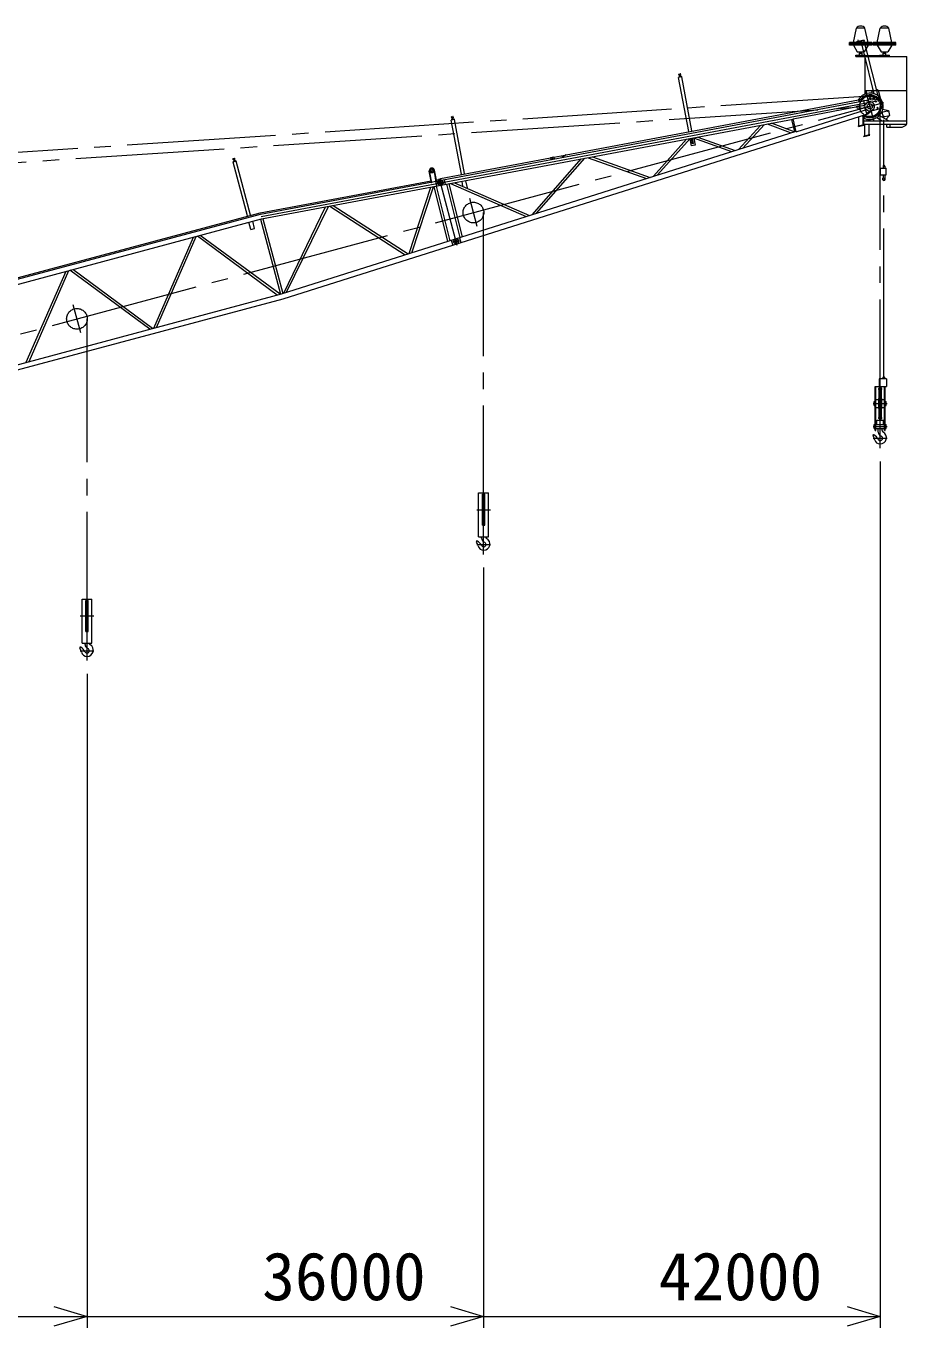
# Model space of a CAD drawing. Units: millimetres on the paper. Extents: x -210 to 210, y -146 to 148.
# Drawn here: x -33.8 to 19.5, y 24.3 to 103.1 of the extents above; entities that cross this region are included whole.
import ezdxf
from ezdxf.enums import TextEntityAlignment as Align

# ---------------------------------------------------------------- set-up
doc = ezdxf.new("R2010")
doc.units = ezdxf.units.MM
doc.linetypes.add('CHAIN2', pattern=[12, 9, -1, 1, -1])
doc.linetypes.add('DASHED1', pattern=[1.8, 1.2, -0.6])
doc.layers.add('1-1_MAIN0', color=3, linetype='Continuous', lineweight=18)
doc.styles.add('ＭＳ ゴシック', font='')
doc.styles.get('ＭＳ ゴシック').set_extended_font_data('MS Gothic')

msp = doc.modelspace()

# ---------------------------------------------------------------- linework, layer by layer
at = {"layer": '1-1_MAIN0'}
for p, q in [((16.254, 102.079), (16.438, 102.948)), ((16.958, 102.948), (16.438, 102.948)), ((17.142, 102.079), (16.958, 102.948)), ((17.694, 102.079), (17.878, 102.948)), ((18.398, 102.948), (17.878, 102.948)), ((18.582, 102.079), (18.398, 102.948)), ((17.378, 102.079), (16.018, 102.079)), ((16.018, 101.919), (16.018, 102.079)), ((16.018, 102.019), (17.378, 102.019)), ((17.378, 101.919), (16.018, 101.919)), ((16.254, 101.919), (16.491, 101.508)), ((17.142, 101.919), (16.905, 101.508)), ((17.017, 101.702), (17.731, 98.853)), ((17.378, 101.919), (17.378, 102.079)), ((18.818, 102.079), (17.458, 102.079)), ((17.458, 101.919), (17.458, 102.079)), ((17.458, 102.019), (18.818, 102.019)), ((18.818, 101.919), (17.458, 101.919)), ((17.694, 101.919), (17.931, 101.508)), ((18.582, 101.919), (18.345, 101.508)), ((18.818, 101.919), (18.818, 102.079)), ((16.398, 101.3), (16.998, 101.3)), ((16.398, 101.232), (16.398, 101.3)), ((18.438, 101.268), (16.398, 101.268)), ((16.398, 101.232), (19.486, 101.232)), ((16.491, 101.508), (16.905, 101.508)), ((16.638, 101.428), (16.638, 101.508)), ((16.758, 101.428), (16.758, 101.508)), ((16.778, 101.3), (16.778, 101.428)), ((16.865, 101.508), (17.501, 98.971)), ((16.978, 98.959), (16.978, 101.232)), ((16.998, 101.268), (16.998, 101.3)), ((17.931, 101.508), (18.345, 101.508)), ((18.078, 101.428), (18.078, 101.508)), ((18.198, 101.428), (18.198, 101.508)), ((18.218, 101.3), (18.218, 101.428)), ((18.438, 101.232), (18.438, 101.3)), ((19.486, 97.14), (19.486, 101.232)), ((5.684, 100.13), (5.685, 100.154)), ((5.758, 99.999), (5.686, 100.148)), ((5.78, 100.009), (5.708, 100.158)), ((5.77, 100.17), (5.76, 100.049)), ((5.781, 100.142), (5.771, 100.164)), ((5.791, 100.138), (5.781, 100.003)), ((5.803, 100.152), (5.792, 100.174)), ((5.869, 99.997), (5.678, 99.962)), ((6.29, 96.696), (5.678, 99.962)), ((5.858, 100.008), (5.86, 99.996)), ((6.481, 96.731), (5.869, 99.997)), ((-19.628, 91.693), (16.869, 98.536)), ((-19.589, 91.546), (17.695, 98.536)), ((-1.134, 95.283), (16.563, 98.601)), ((16.588, 98.549), (16.671, 98.499)), ((16.641, 98.638), (16.826, 98.528)), ((16.866, 98.555), (16.925, 98.566)), ((16.866, 98.555), (16.942, 98.15)), ((17.315, 98.483), (16.925, 98.566)), ((16.978, 99.164), (19.498, 99.164)), ((17.182, 98.603), (17.043, 98.568)), ((17.043, 98.568), (17.05, 98.54)), ((17.046, 98.981), (17.046, 99.1)), ((17.367, 99.082), (17.425, 99.179)), ((17.367, 99.082), (17.388, 98.998)), ((17.425, 99.179), (17.448, 99.185)), ((17.542, 98.631), (17.528, 98.687)), ((17.785, 98.651), (17.591, 98.602)), ((17.636, 99.232), (17.658, 99.238)), ((17.658, 99.238), (17.755, 99.18)), ((17.755, 99.18), (17.87, 98.723)), ((17.941, 98.439), (17.906, 98.578)), ((-18.258, 86.568), (17.07, 97.738)), ((12.602, 97.461), (16.919, 98.27)), ((12.8, 96.672), (16.988, 97.996)), ((16.483, 98.09), (16.863, 98.115)), ((16.917, 97.541), (17.027, 97.725)), ((16.951, 98.113), (17.075, 97.72)), ((17.291, 97.872), (17.051, 97.796)), ((17.4, 97.964), (17.407, 97.938)), ((17.931, 98.069), (17.407, 97.938)), ((17.969, 98.442), (17.932, 98.432)), ((17.994, 98.341), (17.958, 98.332)), ((18.003, 98.19), (17.968, 98.33)), ((18.037, 98.034), (18.372, 97.953)), ((18.372, 97.953), (18.445, 97.662)), ((-19.561, 91.396), (12.61, 97.427)), ((-7.891, 97.418), (-8.082, 97.382)), ((-7.467, 94.1), (-8.082, 97.382)), ((-8.077, 97.55), (-8.075, 97.574)), ((-8.002, 97.419), (-8.074, 97.568)), ((-7.981, 97.429), (-8.052, 97.579)), ((-7.991, 97.59), (-8, 97.47)), ((-7.979, 97.562), (-7.989, 97.584)), ((-7.969, 97.558), (-7.979, 97.423)), ((-7.957, 97.573), (-7.968, 97.594)), ((-7.903, 97.428), (-7.9, 97.416)), ((-7.276, 94.136), (-7.891, 97.418)), ((9.307, 95.604), (10.629, 97.056)), ((9.566, 95.686), (10.85, 97.097)), ((12.457, 96.6), (11.055, 97.135)), ((12.665, 96.666), (11.31, 97.183)), ((12.514, 97.409), (12.698, 96.676)), ((12.8, 96.672), (12.602, 97.461)), ((16.559, 97.024), (16.888, 97.112)), ((16.569, 96.99), (16.559, 97.024)), ((16.566, 97.579), (16.566, 97.026)), ((16.827, 97.594), (16.877, 97.678)), ((16.85, 97.102), (16.85, 97.52)), ((16.85, 97.112), (16.886, 97.112)), ((16.886, 97.112), (16.886, 97.5)), ((16.886, 97.34), (19.486, 97.34)), ((16.886, 97.14), (19.486, 97.14)), ((16.926, 97.14), (16.926, 96.42)), ((17.086, 97.34), (17.086, 97.428)), ((17.186, 97.14), (17.186, 96.49)), ((17.676, 97.528), (18.002, 97.34)), ((17.841, 97.664), (18.402, 97.34)), ((18.244, 97.431), (18.445, 97.662)), ((18.286, 96.956), (19.206, 96.956)), ((19.206, 96.956), (19.446, 97.076)), ((19.446, 97.076), (19.446, 97.14)), ((-18.343, 86.861), (12.791, 96.706)), ((4.155, 93.975), (6.152, 96.216)), ((4.409, 94.055), (6.371, 96.257)), ((6.356, 96.24), (6.436, 95.814)), ((6.441, 96.27), (6.501, 95.949)), ((6.504, 96.282), (6.564, 95.96)), ((6.582, 96.296), (8.887, 95.471)), ((6.851, 96.344), (9.101, 95.539)), ((16.887, 96.41), (17.235, 96.503)), ((16.896, 96.375), (16.887, 96.41)), ((16.896, 96.375), (17.244, 96.468)), ((17.244, 96.468), (17.235, 96.503)), ((6.564, 95.96), (6.501, 95.949)), ((-21.291, 94.847), (-21.27, 94.852)), ((-21.291, 94.847), (-21.288, 94.834)), ((-21.288, 95.004), (-21.288, 95.029)), ((-21.087, 94.888), (-21.288, 94.834)), ((-21.287, 95.023), (-21.221, 94.909)), ((-20.409, 91.583), (-21.281, 94.836)), ((-21.266, 95.035), (-21.198, 94.917)), ((-21.206, 95.051), (-21.206, 94.93)), ((-21.192, 95.024), (-21.204, 95.045)), ((-21.171, 95.036), (-21.183, 95.057)), ((-21.181, 94.919), (-21.181, 95.02)), ((-21.11, 94.895), (-21.09, 94.9)), ((-20.221, 91.633), (-21.093, 94.886)), ((-21.09, 94.9), (-21.087, 94.888)), ((-8.74, 93.841), (-2.064, 95.093)), ((-3.163, 91.661), (-0.212, 95.023)), ((-2.912, 91.74), (0.004, 95.064)), ((-2.067, 95.112), (-2.044, 94.99)), ((-1.867, 95.13), (-1.207, 95.253)), ((-1.134, 95.283), (-1.391, 95.113)), ((0.211, 95.102), (3.738, 93.843)), ((0.477, 95.152), (3.953, 93.911)), ((18.051, 94.59), (18.051, 94.47)), ((18.151, 94.59), (18.151, 94.47)), ((-9.275, 93.573), (-9.409, 94.288)), ((-9.37, 94.206), (-9.393, 94.202)), ((-9.252, 93.577), (-9.37, 94.206)), ((-9.102, 94.256), (-9.079, 94.261)), ((-8.984, 93.627), (-9.102, 94.256)), ((-8.961, 93.632), (-9.095, 94.347)), ((-8.986, 93.765), (-8.852, 93.79)), ((-8.805, 93.758), (-8.852, 93.79)), ((-8.799, 93.725), (-8.805, 93.758)), ((-8.74, 93.841), (-8.721, 93.738)), ((-8.512, 93.777), (-8.456, 93.478)), ((17.889, 94.47), (18.249, 94.47)), ((17.889, 94.07), (17.889, 94.47)), ((17.889, 94.07), (18.249, 94.07)), ((18.051, 94.07), (18.051, 93.875)), ((18.151, 94.07), (18.151, 93.875)), ((18.249, 94.07), (18.249, 94.47)), ((-19.645, 91.767), (-9.3, 93.706)), ((-10.633, 89.299), (-9.31, 93.317)), ((-10.473, 89.35), (-9.158, 93.346)), ((-9.252, 93.577), (-9.275, 93.573)), ((-9.131, 93.351), (-8.299, 90.037)), ((-8.951, 93.385), (-9.007, 93.685)), ((-8.997, 93.376), (-8.169, 90.078)), ((-8.961, 93.632), (-8.984, 93.627)), ((-8.637, 93.444), (-8.569, 93.542)), ((-7.537, 90.278), (-8.345, 93.498)), ((-7.407, 90.319), (-8.211, 93.523)), ((-8.118, 93.541), (-3.543, 91.541)), ((-7.881, 93.585), (-3.346, 91.603)), ((-7.446, 93.667), (-7.391, 93.371)), ((-7.208, 93.711), (-7.126, 93.272)), ((-7.126, 93.272), (-7.152, 93.267)), ((-15.23, 92.207), (-10.694, 89.28)), ((-134.161, 61.004), (-19.628, 91.693)), ((-134.082, 60.71), (-19.561, 91.396)), ((-19.488, 91.409), (-18.275, 86.883)), ((-18.221, 86.9), (-15.68, 92.123)), ((-18.043, 86.956), (-15.513, 92.154)), ((-15.424, 92.171), (-10.862, 89.227)), ((-20.213, 90.758), (-20.329, 91.19)), ((-20.213, 90.758), (-19.979, 90.82)), ((-19.979, 90.82), (-20.095, 91.252)), ((-19.62, 91.379), (-18.405, 86.845)), ((-26.084, 84.787), (-23.678, 90.292)), ((-25.916, 84.832), (-23.51, 90.337)), ((-18.607, 86.791), (-23.443, 90.355)), ((-18.439, 86.836), (-23.275, 90.4)), ((-7.977, 89.819), (-8.069, 90.11)), ((-7.672, 89.915), (-7.617, 90.021)), ((-7.588, 90.262), (-7.496, 89.971)), ((-33.628, 82.766), (-31.222, 88.271)), ((-26.319, 84.724), (-31.155, 88.289)), ((-26.151, 84.769), (-30.987, 88.334)), ((-33.796, 82.721), (-31.39, 88.226)), ((-132.867, 56.175), (-18.343, 86.861)), ((-132.788, 55.88), (-18.258, 86.568)), ((17.579, 78.59), (17.579, 81.25)), ((17.579, 81.25), (18.261, 81.25)), ((17.619, 78.59), (17.619, 81.25)), ((17.808, 79.29), (17.808, 81.17)), ((17.808, 81.17), (17.95, 81.17)), ((18.261, 81.73), (17.825, 81.73)), ((17.825, 81.73), (17.825, 81.25)), ((17.95, 79.29), (17.95, 81.17)), ((18.061, 81.83), (18.081, 81.85)), ((18.061, 81.73), (18.061, 81.83)), ((18.121, 81.85), (18.081, 81.85)), ((18.121, 81.85), (18.141, 81.83)), ((18.139, 78.59), (18.139, 81.25)), ((18.141, 81.83), (18.141, 81.73)), ((18.179, 78.59), (18.179, 81.25)), ((18.261, 81.73), (18.261, 81.25)), ((17.619, 80.47), (17.787, 80.47)), ((17.787, 79.93), (17.787, 80.53)), ((17.787, 80.53), (17.808, 80.53)), ((17.95, 80.53), (17.971, 80.53)), ((17.971, 79.93), (17.971, 80.53)), ((17.971, 80.47), (18.139, 80.47)), ((17.519, 80.11), (17.519, 80.35)), ((17.519, 80.35), (17.579, 80.35)), ((17.519, 80.11), (17.579, 80.11)), ((17.619, 79.99), (17.787, 79.99)), ((17.787, 79.93), (17.808, 79.93)), ((17.95, 79.93), (17.971, 79.93)), ((17.971, 79.99), (18.139, 79.99)), ((18.179, 80.35), (18.239, 80.35)), ((18.179, 80.11), (18.239, 80.11)), ((18.239, 80.11), (18.239, 80.35)), ((17.519, 78.71), (17.519, 78.95)), ((17.519, 78.95), (17.579, 78.95)), ((17.619, 78.95), (18.139, 78.95)), ((17.679, 79.21), (18.079, 79.21)), ((17.679, 78.95), (17.679, 79.21)), ((17.808, 79.29), (17.95, 79.29)), ((18.079, 78.95), (18.079, 79.21)), ((18.179, 78.95), (18.239, 78.95)), ((18.239, 78.71), (18.239, 78.95)), ((17.519, 78.71), (17.579, 78.71)), ((17.579, 78.59), (17.619, 78.59)), ((17.619, 78.71), (18.139, 78.71)), ((17.759, 78.5), (17.759, 78.71)), ((17.999, 78.597), (17.999, 78.71)), ((18.139, 78.59), (18.179, 78.59)), ((18.179, 78.71), (18.239, 78.71)), ((17.879, 76.726), (17.879, 24.288)), ((-6.421, 74.821), (-5.821, 74.821)), ((-6.421, 72.161), (-6.421, 74.821)), ((-6.192, 72.861), (-6.192, 74.741)), ((-6.192, 74.741), (-6.05, 74.741)), ((-6.05, 72.861), (-6.05, 74.741)), ((-5.821, 72.161), (-5.821, 74.821)), ((-6.192, 72.861), (-6.05, 72.861)), ((-6.421, 72.161), (-5.821, 72.161)), ((-6.241, 72.071), (-6.241, 72.161)), ((-6.121, 70.297), (-6.121, 24.288)), ((-6.121, 70.297), (-6.121, 24.288)), ((-30.421, 68.392), (-29.821, 68.392)), ((-30.421, 65.732), (-30.421, 68.392)), ((-30.192, 66.432), (-30.192, 68.312)), ((-30.192, 68.312), (-30.05, 68.312)), ((-30.05, 66.432), (-30.05, 68.312)), ((-29.821, 65.732), (-29.821, 68.392)), ((-30.192, 66.432), (-30.05, 66.432)), ((-30.421, 65.732), (-29.821, 65.732)), ((-30.241, 65.642), (-30.241, 65.732)), ((-30.121, 63.868), (-30.121, 24.288)), ((-30.121, 63.868), (-30.121, 24.288)), ((-54.121, 24.988), (-30.121, 24.988)), ((-30.121, 24.988), (-6.121, 24.988)), ((-6.121, 24.988), (17.879, 24.988))]:
    msp.add_line(p, q, dxfattribs=at)
at = {"layer": '1-1_MAIN0', "linetype": 'DASHED1'}
for p, q in [((16.91, 102.221), (16.444, 102.105)), ((16.444, 102.105), (16.453, 102.07)), ((16.918, 102.186), (16.453, 102.07)), ((16.708, 102.134), (16.865, 101.508)), ((16.896, 102.181), (17.017, 101.702)), ((16.91, 102.221), (16.918, 102.186)), ((-8.826, 93.719), (-8.893, 93.62)), ((-8.868, 93.486), (-8.893, 93.62)), ((-8.769, 93.419), (-8.868, 93.486)), ((-7.893, 90.166), (-7.948, 90.059)), ((-7.907, 89.93), (-7.948, 90.059)), ((-7.801, 89.875), (-7.907, 89.93))]:
    msp.add_line(p, q, dxfattribs=at)
at = {"layer": '1-1_MAIN0', "linetype": 'CHAIN2'}
for p, q in [((16.594, 101.999), (16.536, 102.232)), ((17.215, 98.833), (-162.554, 86.888)), ((17.484, 97.359), (17.029, 99.059)), ((-162.521, 86.388), (17.256, 98.209)), ((-159.721, 50.788), (18.106, 98.437)), ((16.671, 97.97), (16.645, 98.369)), ((17.879, 77.526), (17.879, 98.209)), ((18.101, 94.59), (18.101, 97.39)), ((-7.715, 89.789), (-8.799, 93.832)), ((18.101, 81.81), (18.101, 93.81)), ((-6.51, 90.93), (-6.965, 92.63)), ((-6.121, 71.097), (-6.121, 91.78)), ((-30.503, 84.501), (-30.959, 86.201)), ((-30.121, 64.668), (-30.121, 85.351)), ((17.759, 81.105), (17.999, 81.105)), ((17.459, 80.23), (18.299, 80.23)), ((17.459, 78.83), (18.299, 78.83)), ((17.759, 79.355), (17.999, 79.355)), ((17.459, 78.126), (18.299, 78.126)), ((-6.541, 73.801), (-5.701, 73.801)), ((-6.541, 71.697), (-5.701, 71.697)), ((-30.541, 67.372), (-29.701, 67.372)), ((-30.541, 65.268), (-29.701, 65.268))]:
    msp.add_line(p, q, dxfattribs=at)
at = {"layer": '1-1_MAIN0', "color": 7, "linetype": 'DASHED1'}
msp.add_line((17.984, 97.856), (18.372, 97.953), dxfattribs=at)
at = {"layer": '1-1_MAIN0', "color": 4, "lineweight": 9}
for p, q in [((18.286, 96.956), (18.286, 97.137)), ((18.486, 96.956), (18.486, 97.137))]:
    msp.add_line(p, q, dxfattribs=at)
at = {"layer": '1-1_MAIN0'}
for points in [[(16.618, 101.3), (16.618, 101.428), (16.778, 101.428)], [(17.838, 101.268), (17.838, 101.3), (18.438, 101.3)], [(18.058, 101.3), (18.058, 101.428), (18.218, 101.428)], [(5.858, 100.008), (5.685, 99.976), (5.687, 99.963)], [(16.483, 98.09), (16.474, 98.226), (16.855, 98.251)], [(17.437, 97.995), (17.133, 97.738), (17.075, 97.72)], [(-7.903, 97.428), (-8.076, 97.396), (-8.073, 97.383)], [(16.569, 96.99), (16.897, 97.078), (16.888, 97.112)], [(6.593, 96.292), (6.674, 95.859), (6.436, 95.814)], [(-2.067, 95.112), (-1.871, 95.149), (-1.848, 95.027)], [(-8.693, 93.743), (-8.595, 93.676), (-8.569, 93.542)], [(-35.518, 87.454), (-35.523, 87.471), (-35.495, 87.52), (-19.645, 91.767)], [(-7.764, 90.206), (-7.658, 90.151), (-7.617, 90.021)], [(-32.121, 25.588), (-30.121, 24.988), (-32.121, 24.388)], [(-8.121, 25.588), (-6.121, 24.988), (-8.121, 24.388)], [(15.879, 25.588), (17.879, 24.988), (15.879, 24.388)]]:
    msp.add_lwpolyline(points, dxfattribs=at)
at = {"layer": '1-1_MAIN0', "color": 7, "linetype": 'DASHED1'}
msp.add_lwpolyline([(17.984, 97.856), (18.057, 97.565), (18.445, 97.662)], dxfattribs=at)
at = {"layer": '1-1_MAIN0'}
for centre, radius in [((16.615, 98.594), 0.028), ((17.372, 98.651), 0.072), ((17.615, 98.505), 0.038), ((17.809, 98.554), 0.038), ((17.256, 98.209), 0.16), ((17.712, 98.117), 0.038), ((17.906, 98.166), 0.038), ((17.982, 98.391), 0.028), ((18.311, 97.909), 0.01), ((16.872, 97.567), 0.028), ((18.118, 97.609), 0.01), ((-1.955, 95.052), 0.038), ((18.101, 94.59), 0.026), ((-9.248, 94.298), 0.06), ((18.101, 93.81), 0.05), ((-8.731, 93.581), 0.081), ((-7.783, 90.04), 0.081), ((18.101, 81.81), 0.022)]:
    msp.add_circle(centre, radius, dxfattribs=at)
at = {"layer": '1-1_MAIN0', "linetype": 'CHAIN2'}
for centre in [(17.256, 98.209), (-6.737, 91.78), (-6.737, 91.78), (-30.731, 85.351)]:
    msp.add_circle(centre, 0.625, dxfattribs=at)
at = {"layer": '1-1_MAIN0', "linetype": 'DASHED1'}
msp.add_circle((-9.248, 94.298), 0.12, dxfattribs=at)
at = {"layer": '1-1_MAIN0'}
for centre, radius, start, end in [((16.698, 102.726), 0.342, 40.45, 139.55), ((18.138, 102.726), 0.342, 40.45, 139.55), ((5.69, 100.129), 0.0066, 175.74741, 206.09961), ((5.692, 100.13), 0.0089, 205.68656, 230.73315), ((5.697, 100.153), 0.012, 25.619, 205.619), ((5.695, 100.133), 0.0127, 229.88939, 249.53868), ((5.696, 100.136), 0.0159, 248.9771, 265.80656), ((5.696, 100.136), 0.0161, 265.58148, 282.11007), ((5.782, 100.169), 0.012, 25.619, 205.619), ((5.787, 100.145), 0.0068, 175.61857, 205.00963), ((5.793, 100.143), 0.0133, 132.17816, 150.86899), ((5.79, 100.145), 0.0094, 151.27181, 174.7837), ((5.787, 100.145), 0.0066, 205.74741, 236.09961), ((5.788, 100.147), 0.0089, 235.68656, 260.73315), ((5.795, 100.14), 0.0161, 115.58148, 132.11007), ((5.789, 100.15), 0.0127, 259.88939, 279.53868), ((5.795, 100.141), 0.0159, 98.9771, 115.80656), ((5.789, 100.154), 0.0159, 278.9771, 295.80656), ((5.795, 100.144), 0.0127, 79.88939, 99.53868), ((5.789, 100.154), 0.0161, 295.58148, 312.11007), ((5.796, 100.148), 0.0089, 55.68656, 80.73315), ((5.791, 100.152), 0.0133, 312.17816, 330.86899), ((5.797, 100.149), 0.0066, 25.74741, 56.09961), ((5.794, 100.15), 0.0094, 331.27181, 354.7837), ((5.797, 100.149), 0.0068, 355.61857, 25.00963), ((5.769, 100.004), 0.012, 205.619, 25.619), ((16.615, 98.594), 0.052, 59.083, 239.083), ((17.256, 98.209), 0.8, 239.083, 149.083), ((17.256, 98.209), 0.696, 42.124, 144.798), ((17.256, 98.209), 0.681, 40.22, 144.703), ((17.256, 98.209), 0.28, 217.703, 149.821), ((17.173, 98.642), 0.04, 284.083, 2.546), ((17.372, 98.651), 0.16, 14.083, 182.546), ((17.581, 98.641), 0.04, 194.083, 284.083), ((17.256, 98.209), 0.696, 39.616, 42.124), ((17.809, 98.554), 0.1, 14.083, 104.083), ((16.841, 98.45), 0.2, 273.762, 329.821), ((16.877, 97.916), 0.2, 37.703, 93.762), ((17.256, 98.209), 0.32, 190.619, 197.546), ((17.256, 98.209), 0.696, 243.367, 348.58), ((17.256, 98.209), 0.681, 243.462, 347.945), ((17.974, 98.389), 0.06, 123.554, 264.611), ((17.906, 98.166), 0.1, 284.083, 14.083), ((17.982, 98.391), 0.052, 284.083, 104.083), ((-8.07, 97.55), 0.0066, 175.74741, 206.09961), ((-8.068, 97.551), 0.0089, 205.68656, 230.73315), ((-8.063, 97.573), 0.012, 25.619, 205.619), ((-8.066, 97.553), 0.0127, 229.88939, 249.53868), ((-8.064, 97.556), 0.0159, 248.9771, 265.80656), ((-8.064, 97.557), 0.0161, 265.58148, 282.11007), ((-7.991, 97.424), 0.012, 205.619, 25.619), ((-7.979, 97.589), 0.012, 25.619, 205.619), ((-7.973, 97.565), 0.0068, 175.61857, 205.00963), ((-7.967, 97.563), 0.0133, 132.17816, 150.86899), ((-7.97, 97.565), 0.0094, 151.27181, 174.7837), ((-7.973, 97.565), 0.0066, 205.74741, 236.09961), ((-7.972, 97.567), 0.0089, 235.68656, 260.73315), ((-7.965, 97.561), 0.0161, 115.58148, 132.11007), ((-7.971, 97.571), 0.0127, 259.88939, 279.53868), ((-7.965, 97.561), 0.0159, 98.9771, 115.80656), ((-7.971, 97.574), 0.0159, 278.9771, 295.80656), ((-7.965, 97.564), 0.0127, 79.88939, 99.53868), ((-7.965, 97.568), 0.0089, 55.68656, 80.73315), ((-7.971, 97.574), 0.0161, 295.58148, 312.11007), ((-7.97, 97.572), 0.0133, 312.17816, 330.86899), ((-7.963, 97.57), 0.0066, 25.74741, 56.09961), ((-7.964, 97.57), 0.0068, 355.61857, 25.00963), ((-7.966, 97.57), 0.0094, 331.27181, 354.7837), ((16.872, 97.567), 0.052, 149.083, 329.083), ((-21.282, 95.004), 0.0066, 180.12861, 210.4808), ((-21.276, 95.029), 0.012, 30, 210), ((-21.28, 95.005), 0.0089, 210.06775, 235.11435), ((-21.277, 95.008), 0.0127, 234.27058, 253.91988), ((-21.276, 95.011), 0.0159, 253.3583, 270.18775), ((-21.276, 95.012), 0.0161, 269.96268, 286.49127), ((-21.176, 94.819), 0.1, 40.595, 169.405), ((-21.194, 95.051), 0.012, 30, 210), ((-21.186, 95.027), 0.0068, 179.99976, 209.39083), ((-21.18, 95.025), 0.0133, 136.55935, 155.25019), ((-21.183, 95.027), 0.0094, 155.65301, 179.16489), ((-21.186, 95.027), 0.0066, 210.12861, 240.4808), ((-21.178, 95.023), 0.0161, 119.96268, 136.49127), ((-21.185, 95.029), 0.0089, 240.06775, 265.11435), ((-21.178, 95.024), 0.0159, 103.3583, 120.18775), ((-21.184, 95.033), 0.0127, 264.27058, 283.91988), ((-21.178, 95.027), 0.0127, 84.27058, 103.91988), ((-21.185, 95.036), 0.0159, 283.3583, 300.18775), ((-21.178, 95.031), 0.0089, 60.06775, 85.11435), ((-21.185, 95.036), 0.0161, 299.96268, 316.49127), ((-21.177, 95.032), 0.0066, 30.12861, 60.4808), ((-21.183, 95.034), 0.0133, 316.55935, 335.25019), ((-21.177, 95.032), 0.0068, 359.99976, 29.39083), ((-21.18, 95.033), 0.0094, 335.65301, 359.16489), ((18.101, 94.59), 0.05, 0, 180), ((-9.252, 94.318), 0.16, 10.619, 190.619), ((18.101, 93.81), 0.082, 127.572, 52.428), ((17.479, 78.302), 0.04, 56.21, 210.207), ((16.663, 77.827), 0.905, 13.824, 30.207), ((17.055, 77.667), 0.804, 29.084, 56.21), ((17.879, 78.126), 0.348, 193.824, 270), ((17.879, 78.126), 0.14, 209.084, 69.577), ((18.019, 78.5), 0.259, 180, 249.577), ((17.879, 78.158), 0.38, 270, 61.315), ((18.119, 78.597), 0.12, 180, 241.315), ((-6.521, 71.873), 0.04, 56.21, 210.207), ((-7.337, 71.398), 0.905, 13.824, 30.207), ((-6.945, 71.238), 0.804, 29.084, 56.21), ((-6.121, 71.697), 0.14, 209.084, 69.577), ((-5.981, 72.071), 0.259, 180, 249.577), ((-6.121, 71.729), 0.38, 270, 61.315), ((-5.881, 72.168), 0.12, 183.169, 241.315), ((-6.121, 71.697), 0.348, 193.824, 270), ((-30.521, 65.444), 0.04, 56.21, 210.207), ((-31.337, 64.969), 0.905, 13.824, 30.207), ((-30.945, 64.809), 0.804, 29.084, 56.21), ((-30.121, 65.268), 0.14, 209.084, 69.577), ((-29.981, 65.642), 0.259, 180, 249.577), ((-30.121, 65.3), 0.38, 270, 61.315), ((-29.881, 65.739), 0.12, 183.169, 241.315), ((-30.121, 65.268), 0.348, 193.824, 270)]:
    msp.add_arc(centre, radius, start, end, dxfattribs=at)

# ---------------------------------------------------------------- texts
at = {"layer": '1-1_MAIN0', "color": 7, "style": 'ＭＳ ゴシック'}
for s, p in [('36000', (-19.521, 25.092)), ('42000', (4.479, 25.092))]:
    msp.add_text(s, height=2.909, dxfattribs=at).set_placement(p, align=Align.BOTTOM_LEFT)

doc.saveas('drawing.dxf')
